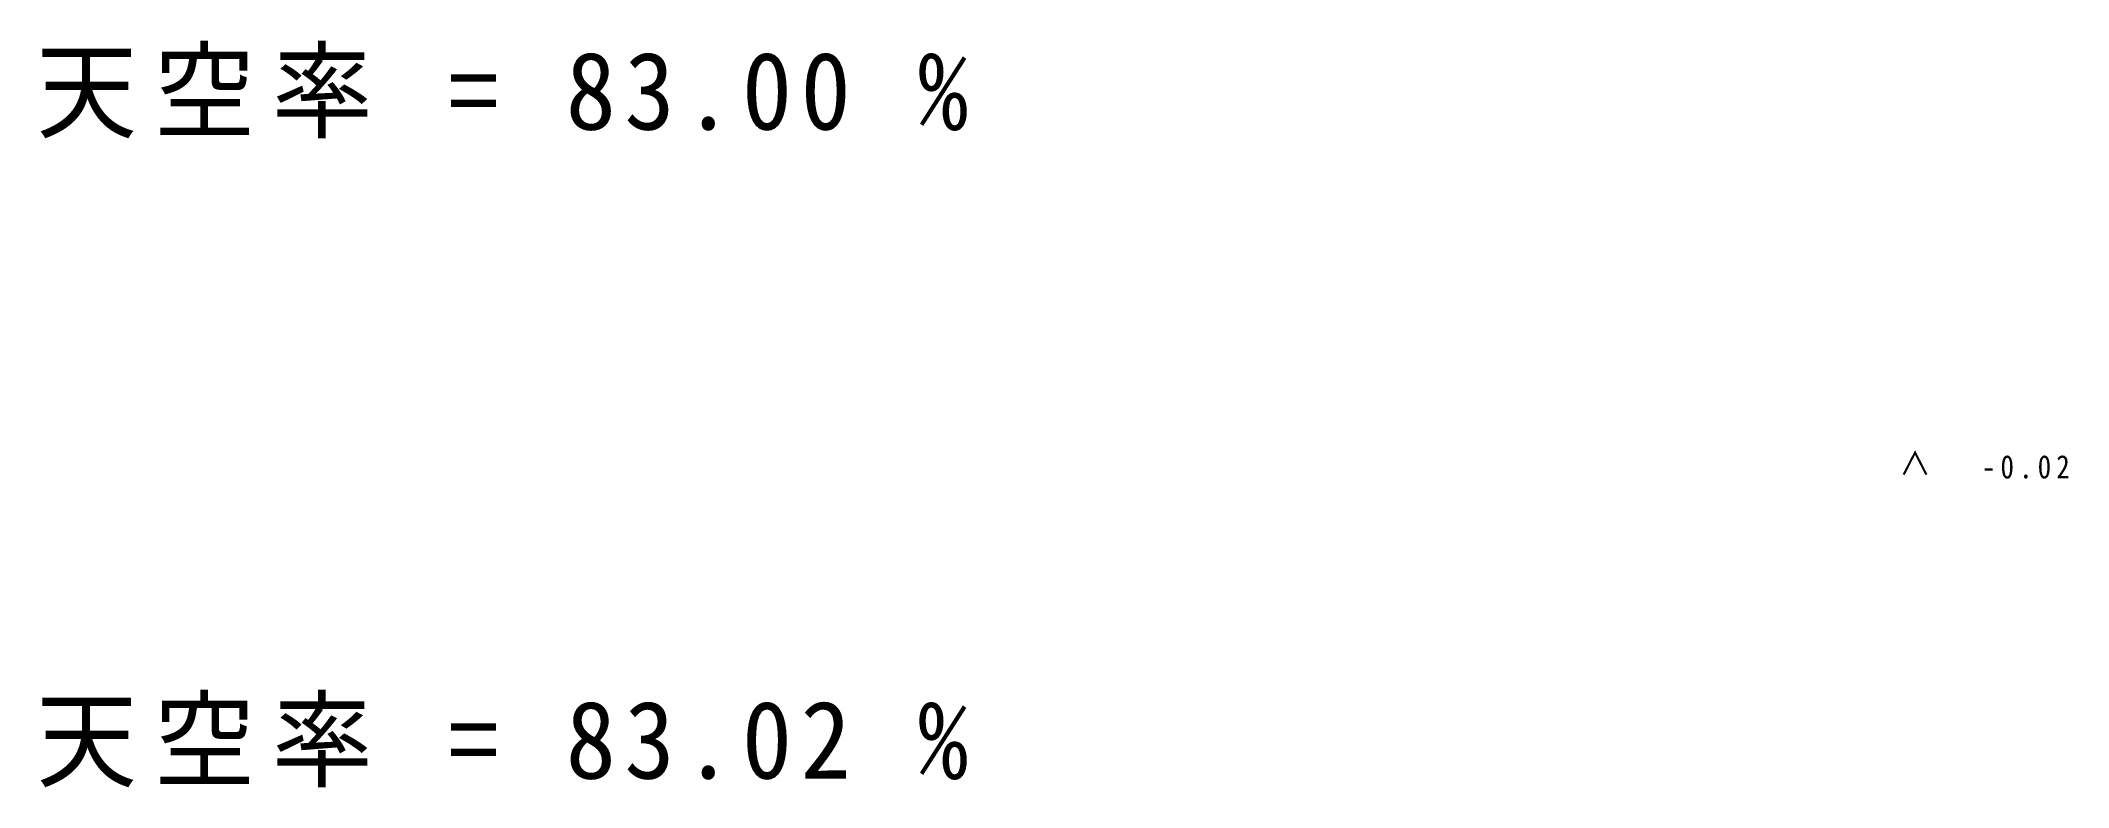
# Model space of a CAD drawing. Units: millimetres at full size, sheet at 1:100. Extents: x -9390 to 9756, y -3490 to 3556.
import ezdxf
from ezdxf.enums import TextEntityAlignment as Align

# ---------------------------------------------------------------- set-up
doc = ezdxf.new("R2010")
doc.units = ezdxf.units.MM
doc.header["$LTSCALE"] = 100
doc.layers.add('0-0', color=6, linetype='Continuous')
doc.styles.add('ＭＳ ゴシック', font='')
doc.styles.get('ＭＳ ゴシック').set_extended_font_data('MS Gothic')

msp = doc.modelspace()

# ---------------------------------------------------------------- texts
at = {"layer": '0-0', "color": 1, "style": 'ＭＳ ゴシック'}
msp.add_text('＜', height=219.9, rotation=270, dxfattribs=at).set_placement((8128.8, -278.6), align=Align.BOTTOM_LEFT)
at = {"layer": '0-0', "char_height": 733.1, "attachment_point": 7, "style": 'ＭＳ ゴシック'}
for s, insert in [('\\T1.17;\\W0.95;天空率\\~=\\~83.00\\~%', (-9428.6, 2632.7)), ('\\T1.17;\\W0.95;天空率\\~=\\~83.02\\~%', (-9428.6, -3489.8))]:
    msp.add_mtext(s, dxfattribs=dict(at, insert=insert))
at = {"layer": '0-0', "color": 1, "insert": (8938.8, -578.6), "char_height": 219.9, "attachment_point": 7, "style": 'ＭＳ ゴシック'}
msp.add_mtext('\\T1.38;\\W0.85;-0.02', dxfattribs=at)

doc.saveas('drawing.dxf')
